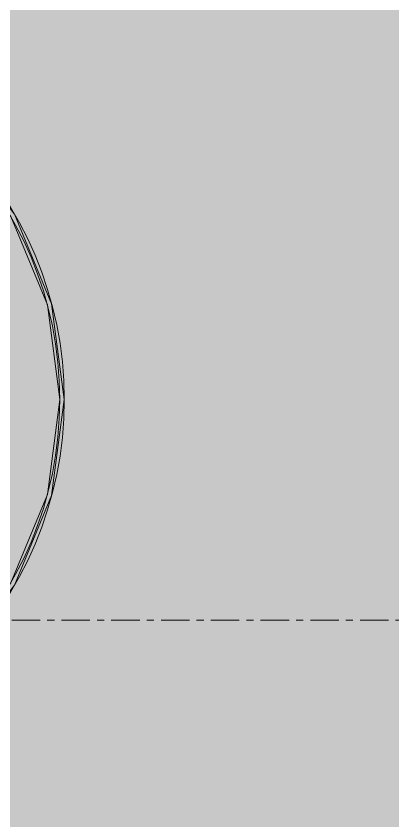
# Model space of a CAD drawing. Header units: inches. Extents: x -223 to 3310, y -687 to 1630.
# Drawn here: x 1956.95 to 1963.58, y 644.47 to 658.61 of the extents above; entities that cross this region are included whole.
import ezdxf

# ---------------------------------------------------------------- set-up
doc = ezdxf.new("R2010")
doc.units = ezdxf.units.IN
doc.header["$MEASUREMENT"] = 0
doc.linetypes.add('Grid Line 1_2_', pattern=[0.875, 0.5, -0.125, 0.125, -0.125])
for name, color, linetype, lineweight in [('A-FLOR-PATT', 8, 'Continuous', 13), ('G-IMPT', 8, 'Continuous', 9), ('P-SANR-FIXT', 6, 'Continuous', 9), ('S-GRID', 1, 'Continuous', 9)]:
    doc.layers.add(name, color=color, linetype=linetype, lineweight=lineweight)

# ---------------------------------------------------------------- blocks, each defined once
blk = doc.blocks.new('intra_endura_drinking_fountain - intra_endura_drinking_fountain-793277-Level 2')
at = {"layer": 'G-IMPT', "flags": 128}
for points in [[(1951.283, 645.357), (1952.97, 645.579), (1954.541, 646.23), (1955.891, 647.266), (1956.926, 648.615), (1957.577, 650.187), (1957.799, 651.873), (1957.577, 653.559), (1956.926, 655.131), (1955.891, 656.48), (1954.541, 657.516), (1952.97, 658.167), (1951.283, 658.389)], [(1951.283, 658.31), (1952.949, 658.091), (1954.502, 657.448), (1955.835, 656.425), (1956.858, 655.092), (1957.501, 653.539), (1957.72, 651.873), (1957.501, 650.207), (1956.858, 648.655), (1955.835, 647.321), (1954.502, 646.298), (1952.949, 645.655), (1951.283, 645.436)]]:
    blk.add_lwpolyline(points, dxfattribs=at)
at = {"layer": 'P-SANR-FIXT'}
for radius in [6.516, 6.437]:
    blk.add_arc((1951.283, 651.873), radius, 270, 90, dxfattribs=at)

msp = doc.modelspace()

# ---------------------------------------------------------------- hatches: boundary and pattern name
at = {"layer": 'A-FLOR-PATT', "lineweight": 9}
h = msp.add_hatch(dxfattribs=at)
h.set_pattern_fill('FP_1', color=256, style=0, pattern_type=2)
h.set_pattern_definition([(0, (0, 0), (30.72, 7.68), [1.267, -21.773, 1.267, -21.773, -122.88]), (0, (0, 0), (30.72, 7.68), [-46.08, 1.267, -44.813, 1.267, -21.773, -53.76]), (0, (0, 0), (30.72, 7.68), [-115.2, 1.267, -14.093, 1.267, -37.133]), (120, (11.52, 3.84), (-22.011075, 22.7643), [1.267, -21.773, 1.267, -21.773, -122.88]), (120, (11.52, 3.84), (-22.011075, 22.7643), [-46.08, 1.267, -44.813, 1.267, -21.773, -53.76]), (120, (11.52, 3.84), (-22.011075, 22.7643), [-115.2, 1.267, -14.093, 1.267, -37.133]), (240, (15.36, 19.2), (-8.708925, -30.4443), [1.267, -21.773, 1.267, -21.773, -122.88]), (240, (15.36, 19.2), (-8.708925, -30.4443), [-46.08, 1.267, -44.813, 1.267, -21.773, -53.76]), (240, (15.36, 19.2), (-8.708925, -30.4443), [-115.2, 1.267, -14.093, 1.267, -37.133])])
h.paths.add_polyline_path([(992.069, 269.999), (992.069, -145.499), (952.069, -145.499), (952.069, 47.998), (48, 47.998), (48, 1247.998), (1028.25, 1247.998), (1028.25, 1507.061), (1563.75, 1507.061), (1563.75, 1247.998), (2544, 1247.998), (2544, 425.998), (2544, 425.498), (2367.945, 425.498), (2367.945, 325.249), (2367.945, 195.999), (2231.439, 195.999), (2231.439, -161.246), (1980.969, -161.246), (1980.969, 235.999), (1836, 235.999), (1836, 211.999), (1187.5, 211.999), (1187.5, 235.999), (1057.07, 235.999), (1057.07, 269.999)], flags=0)
h.paths.add_polyline_path([(941.002, 612.998), (846, 612.998), (846, 500.002), (941.002, 500.002)], flags=0)
h.paths.add_polyline_path([(1632.07, 1223.998), (1632.07, 1046), (1692.07, 1046), (1692.07, 1223.998)], flags=0)
h.paths.add_polyline_path([(786.148, 748), (712.992, 748), (712.992, 838.874), (664.992, 838.874), (664.992, 426.5), (834.148, 426.5), (834.148, 838.874), (786.148, 838.874)], flags=0)

# ---------------------------------------------------------------- linework, layer by layer
at = {"layer": 'S-GRID', "linetype": 'Grid Line 1_2_'}
msp.add_line((-200, 648), (3261.599, 648), dxfattribs=at)

# ---------------------------------------------------------------- block references
at = {"layer": 'G-IMPT'}
msp.add_blockref('intra_endura_drinking_fountain - intra_endura_drinking_fountain-793277-Level 2', (0, 0), dxfattribs=at)

doc.saveas('drawing.dxf')
